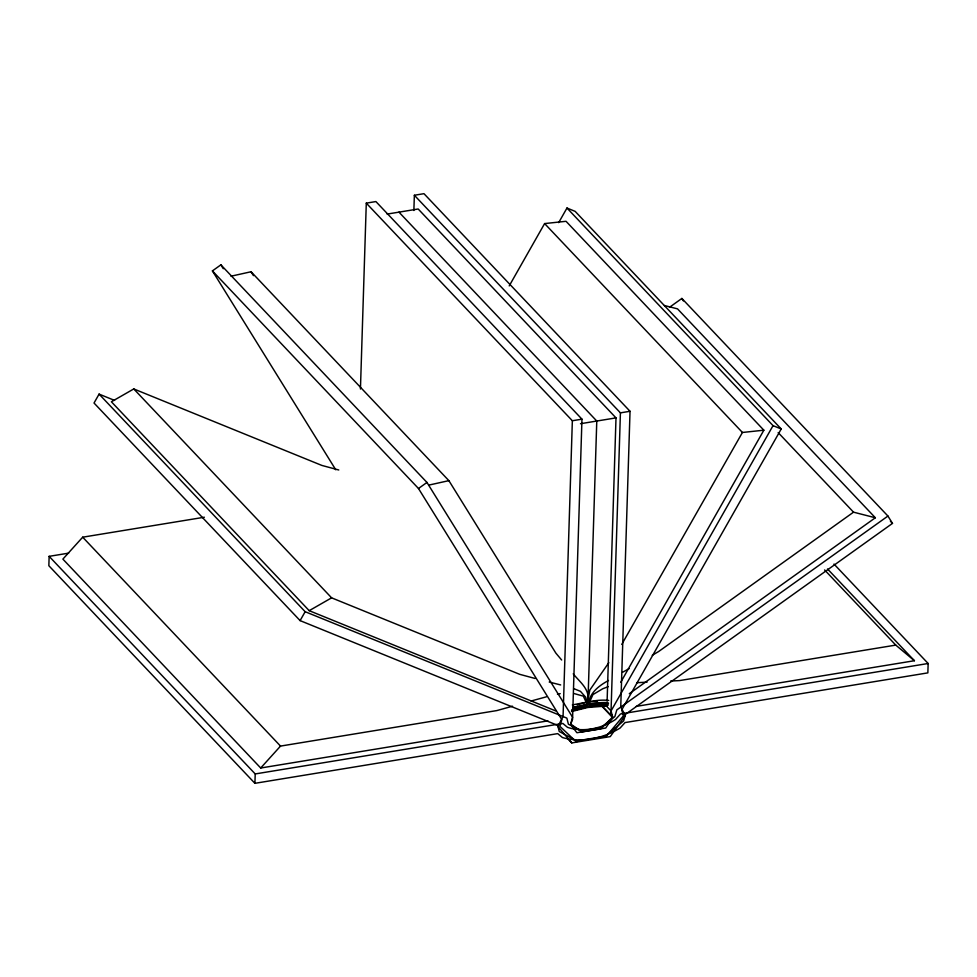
<?xml version="1.0" encoding="UTF-8"?>
<svg xmlns="http://www.w3.org/2000/svg" width="977" height="977" viewBox="0 0 977 977"><rect width="100%" height="100%" fill="white"/><g stroke="black" fill="none" stroke-linecap="round" stroke-linejoin="round"><path stroke-width="1.47" d="M68.659 553.141L49.143 556.34L48.85 565.72L254.912 783.322L557.733 733.617L562.398 737.525A74.911 61.404 -43.4 0 0 620.077 728.06L625.036 722.577L927.857 672.872L928.15 663.493L834.004 564.083M254.912 783.322L255.217 773.943L49.143 556.34M360.44 389.029L366.29 203.143L375.901 201.567L581.962 419.17L572.534 719.451L570.592 724.446L576.894 732.738L605.74 728.012L612.628 717.545L610.979 713.149L620.419 412.856L414.358 195.253L423.969 193.678L630.031 411.28L620.749 706.872L625.256 715.469L610.246 736.609L571.789 742.911L567.613 738.502M413.869 210.495L414.358 195.253M366.29 203.143L572.351 420.745L563.07 716.336L557.965 726.509L571.789 742.911M587.946 702.097L596.776 421.038L398.958 212.143M607.108 701.059L615.998 417.887L418.18 208.993L387.124 214.085M588.74 702.133C590.731 691.789 599.793 685.268 608.476 680.493M589.534 702.133L592.966 694.574L602.711 688.773L608.244 686.66M114.565 400.399L99.092 394.11L94.024 403.025L300.098 620.615L557.696 725.374L559.259 731.492L576.638 740.932L605.471 736.206L623.631 720.928L625.598 714.236L892.489 523.391L887.934 516.051L681.873 298.449L669.489 307.303M300.098 620.615L305.154 611.7L99.092 394.11M509.225 285.895L544.616 223.574L566.037 221.303L763.855 430.198L620.761 682.239M558.685 222.634L566.978 208.04L575.148 211.362L781.221 428.964L621.763 709.815L623.314 715.933L605.435 737.366M763.855 430.198L742.435 432.469L621.751 644.417M335.758 469.766L212.412 270.898L220.887 264.84L426.961 482.443L572.595 717.252L570.641 723.957L581.706 731.932L600.928 728.769L612.616 717.069L611.052 710.938L773.039 425.642L566.978 208.04M608.83 662.687L589.839 690.031L588.02 699.642C589.168 688.284 579.385 681.751 573.243 673.812M204.364 517.224L82.691 537.191L62.882 559.113L260.7 768.007L547.902 720.867M260.7 768.007L280.521 746.086L496.817 710.584L512.546 706.2M607.144 702.524L607.694 704.82L606.876 705.675L606.607 704.527M212.412 270.898L418.486 488.5L426.961 482.443M629.286 693.707L875.343 517.761L853.532 512.168L658.657 651.512L652.27 655.262M887.934 516.051L616.805 709.925L614.838 716.617L600.965 727.609L581.742 730.759L568.406 724.238L566.855 718.119L305.154 611.7M338.775 469.986L321.873 465.431L133.776 388.944L111.39 401.779L309.208 610.674L555.828 710.963M309.208 610.674L331.606 597.839L519.703 674.325L535.188 678.502M622.605 672.261L629.127 668.622M571.692 709.852C582.683 704.417 595.53 702.243 607.67 702.561M577.138 704.844C587.287 701.84 598.119 699.288 608.708 700.411M578.469 707.531L586.469 705.394M531.122 701.01L546.436 696.809M573.401 708.007L576.296 707.275M573.646 709.485L579.324 708.056L576.589 708.484M571.496 710.914L588.508 706.64L607.987 705.15M572.632 708.74L608.561 703.208M571.557 711.537L587.775 707.482L606.839 705.992M230.999 276.21L251.065 271.753L448.883 480.647L555.84 653.088L561.641 660M428.818 485.105L448.883 480.647M572.339 704.93L587.946 701.913L597.46 701.303M573.206 707.165C584.502 705.076 596.275 701.694 607.694 704.82M573.987 707.702L576.564 707.189M572.351 420.745L581.962 419.17M620.419 412.856L630.031 411.28M580.509 423.713L615.998 417.887M557.452 694.097L560.2 693.646M636.247 706.371L914.411 660.721L895.775 645.101L679.479 680.603L670.637 681.03M255.217 773.943L562.837 723.444L567.503 727.352A58.498 47.946 -43.4 0 0 615.571 719.463L620.517 713.979L928.15 663.493M593.418 705.675L596.214 705.235M589.314 704.759L592.221 704.319M589.339 704.832L592.294 704.417M589.216 704.942L594.7 704.466M593.821 705.455L596.813 705.235M636.735 682.703L647.055 682.178M600.879 704.454L603.285 704.942M549.221 682.044L560.651 684.938M664.433 305.508L677.525 308.866L875.343 517.761M573.865 693.499L583.354 696.149L587.262 704.698M773.039 425.642L781.221 428.964M573.67 688.59L580.485 691.362L585.699 697.236L587.14 702.402M576.601 742.105L559.894 726.338L561.848 719.646L418.486 488.5M890.401 521.181L892.489 523.391M778.168 432.591L853.532 512.168M544.616 223.574L742.435 432.469M827.543 568.98L914.411 660.721M824.6 569.945L895.775 645.101M605.825 705.418L611.052 710.938M602.15 706.017L612.616 717.069M602.162 706.493L612.628 717.545M133.776 388.944L331.606 597.839M82.691 537.191L280.521 746.086M681.873 298.449L683.387 300.904M251.065 271.753L253.47 275.636M220.887 264.84L223.293 268.712"/></g></svg>
